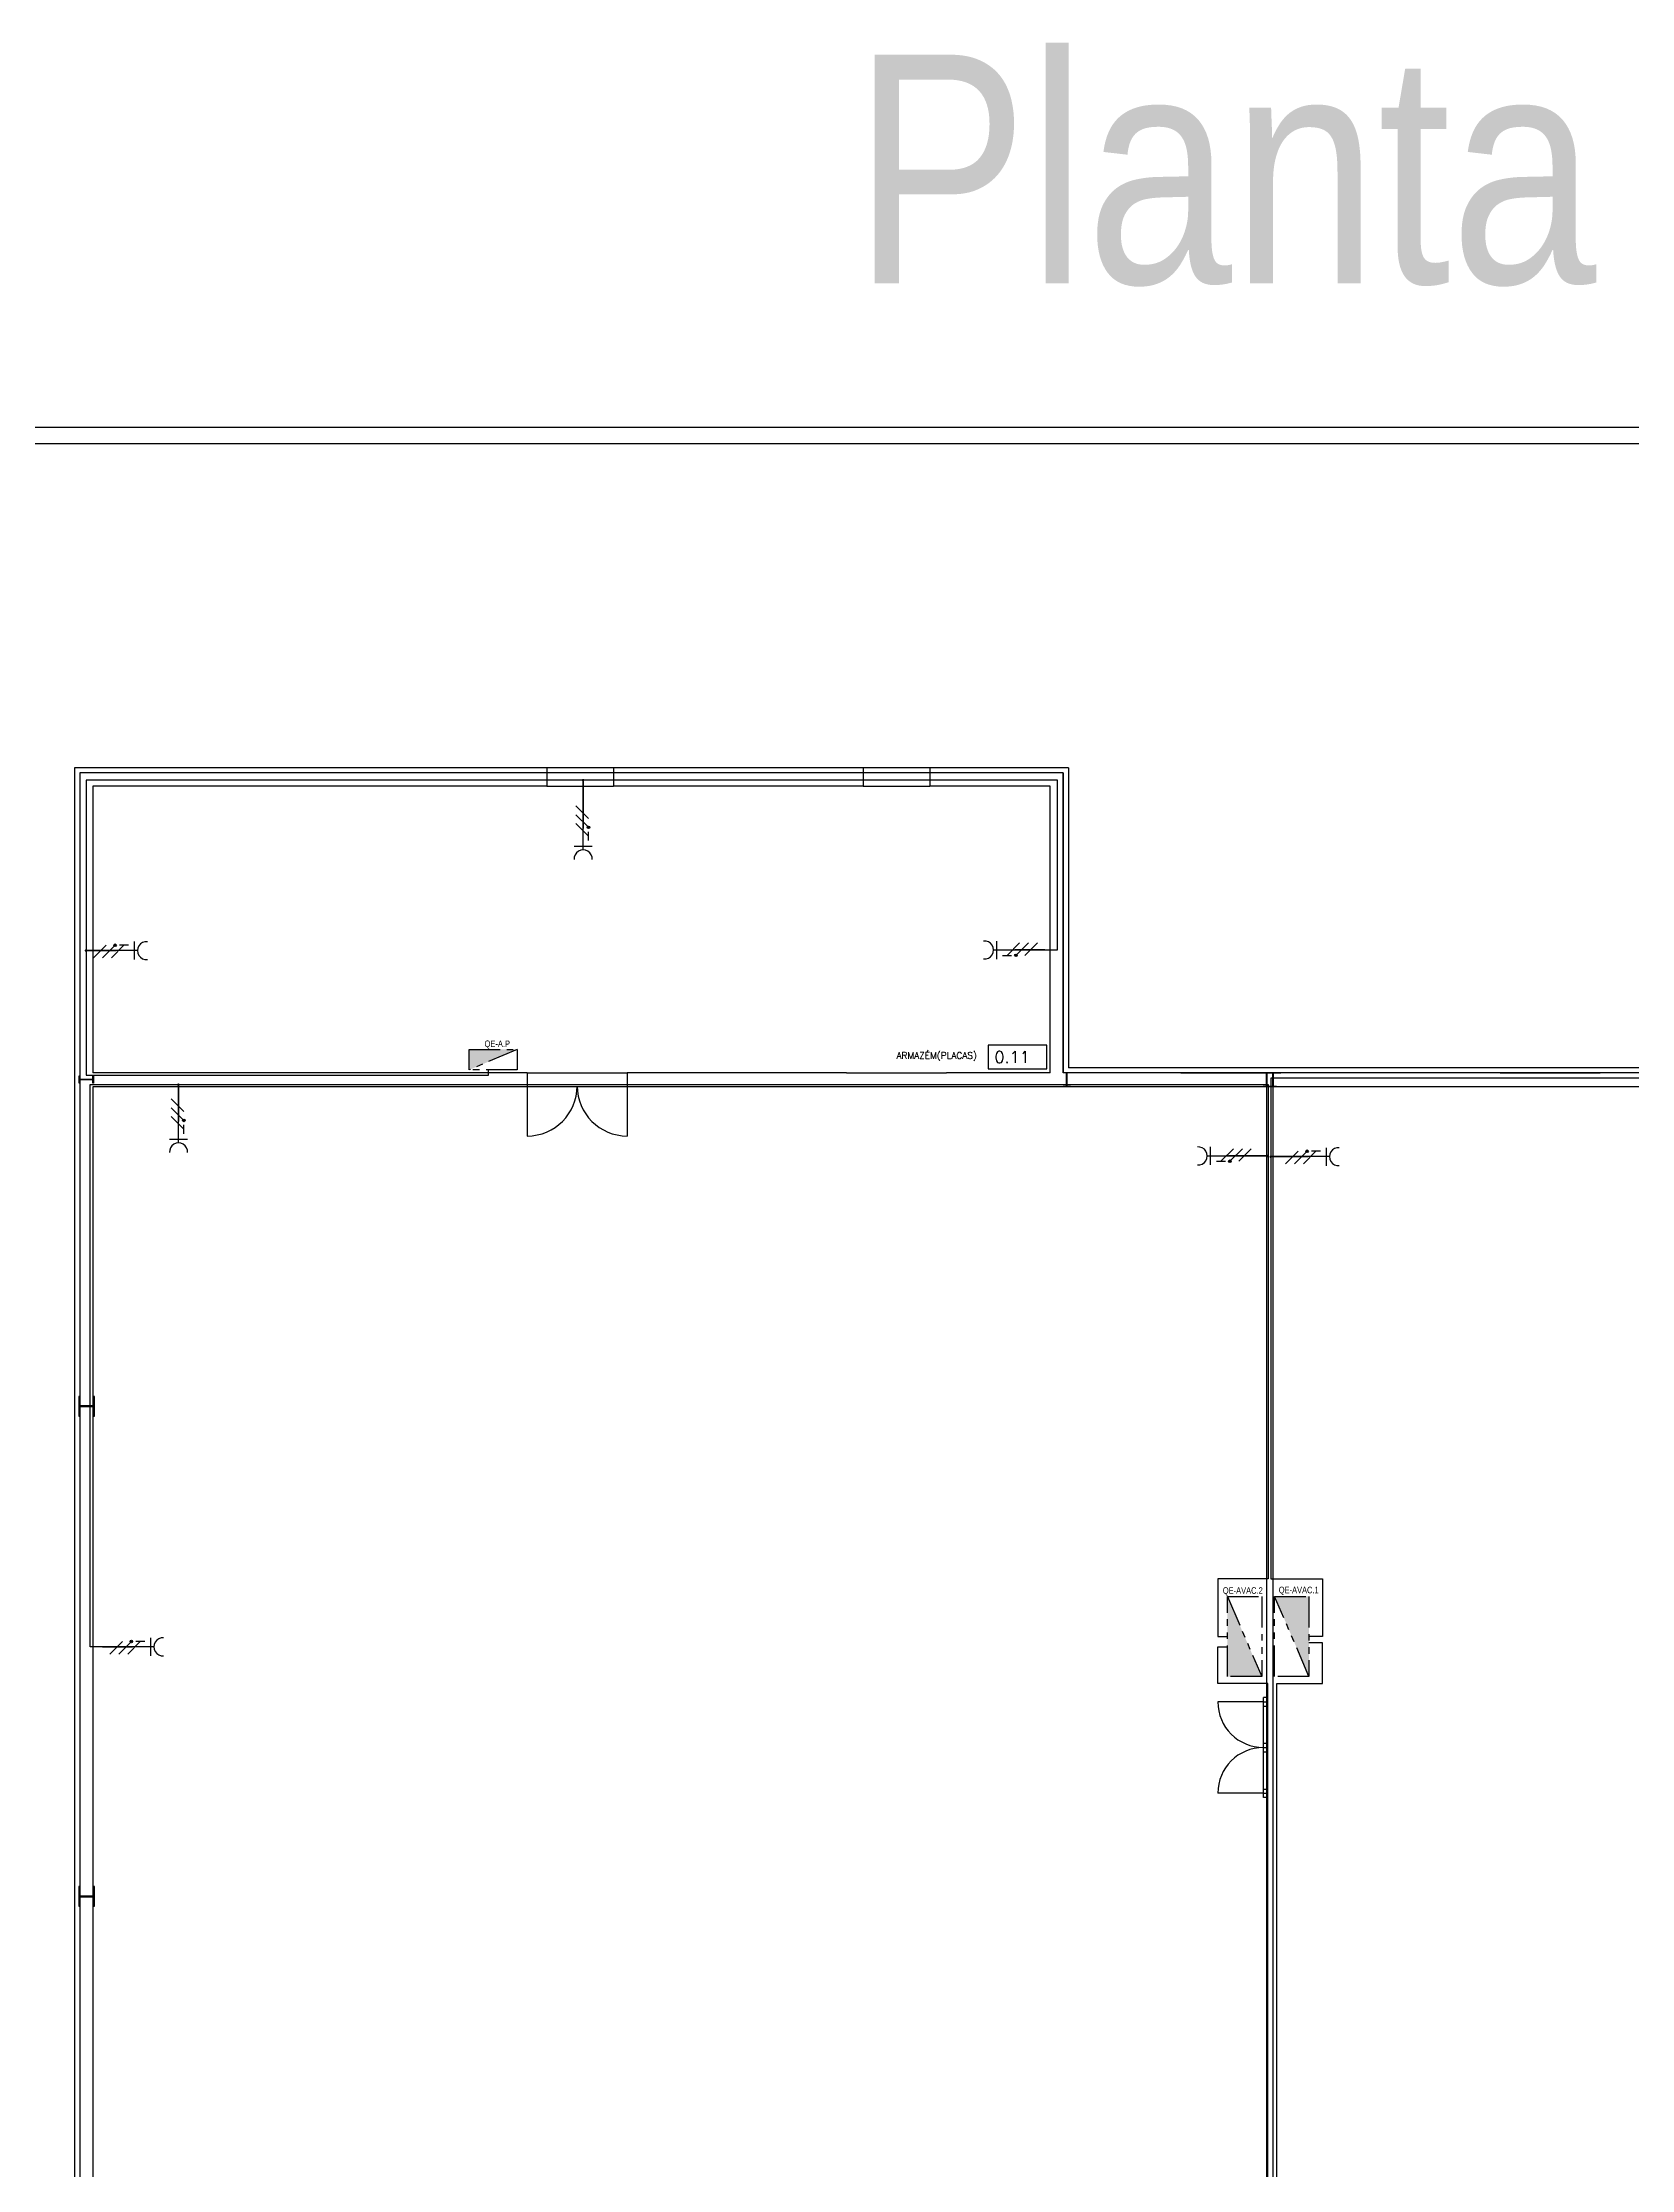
# Model space of a CAD drawing. Header units: millimetres. Extents: x -35961 to -35580, y 154458 to 154764.
# Drawn here: x -35750.07 to -35725.76, y 154649.52 to 154682.06 of the extents above; entities that cross this region are included whole.
import ezdxf

# ---------------------------------------------------------------- set-up
doc = ezdxf.new("R2010")
doc.units = ezdxf.units.MM
doc.header["$MEASUREMENT"] = 0
doc.linetypes.add('PHANTOM2', pattern=[31.75, 15.875, -3.175, 3.175, -3.175, 3.175, -3.175])
doc.layers.get('0').update_dxf_attribs({"color": 253})
for name, color, linetype in [('0_ARQ', 253, 'Continuous'), ('ELÉCTRICO', 255, 'Continuous'), ('NomesQuadros', 255, 'Continuous'), ('Projecto', 252, 'Continuous'), ('QuadrosEletricos', 80, 'Continuous'), ('Tomadas', 50, 'Continuous')]:
    doc.layers.add(name, color=color, linetype=linetype)
doc.styles.add('ROMANS', font='romans')
doc.styles.get("Standard").update_dxf_attribs({"font": 'ARIALN.TTF'})

msp = doc.modelspace()

# ---------------------------------------------------------------- hatches: boundary and pattern name
at = {"layer": 'QuadrosEletricos', "linetype": 'PHANTOM2', "ltscale": 0.03}
h = msp.add_hatch(color=256, dxfattribs=at)
h.dxf.hatch_style = 1
h.paths.add_polyline_path([(-35743.541, 154666.657), (-35743.541, 154666.342), (-35742.805, 154666.657)])
h = msp.add_hatch(color=256, dxfattribs=at)
h.dxf.hatch_style = 1
h.paths.add_polyline_path([(-35731.939, 154657.061), (-35731.414, 154657.061), (-35731.939, 154658.288)])
h = msp.add_hatch(color=256, dxfattribs=at)
h.dxf.hatch_style = 1
h.paths.add_polyline_path([(-35730.692, 154658.288), (-35731.217, 154658.288), (-35730.692, 154657.061)])
at = {"layer": 'Tomadas', "linetype": 'Continuous', "ltscale": 0.03, "transparency": 33554687}
h = msp.add_hatch(color=256, dxfattribs=at)
h.dxf.hatch_style = 1
h.paths.add_polyline_path([(-35741.778, 154670.777, 1), (-35741.818, 154670.777, 1)])
h = msp.add_hatch(color=256, dxfattribs=at)
h.dxf.hatch_style = 1
h.paths.add_polyline_path([(-35741.694, 154670.055, 1), (-35741.734, 154670.055, 1)])
h = msp.add_hatch(color=256, dxfattribs=at)
h.dxf.hatch_style = 1
h.paths.add_polyline_path([(-35749.383, 154668.169, 1), (-35749.423, 154668.169, 1)])
h = msp.add_hatch(color=256, dxfattribs=at)
h.dxf.hatch_style = 1
h.paths.add_polyline_path([(-35748.977, 154668.25, 1), (-35748.937, 154668.25, 1)])
h = msp.add_hatch(color=256, dxfattribs=at)
h.dxf.hatch_style = 1
h.paths.add_polyline_path([(-35735.155, 154668.096, 1), (-35735.195, 154668.096, 1)])
h = msp.add_hatch(color=256, dxfattribs=at)
h.dxf.hatch_style = 1
h.paths.add_polyline_path([(-35747.968, 154666.118, 1), (-35748.008, 154666.118, 1)])
h = msp.add_hatch(color=256, dxfattribs=at)
h.dxf.hatch_style = 1
h.paths.add_polyline_path([(-35747.884, 154665.571, 1), (-35747.924, 154665.571, 1)])
h = msp.add_hatch(color=256, dxfattribs=at)
h.dxf.hatch_style = 1
h.paths.add_polyline_path([(-35731.883, 154664.945, 1), (-35731.923, 154664.945, 1)])
h = msp.add_hatch(color=256, dxfattribs=at)
h.dxf.hatch_style = 1
h.paths.add_polyline_path([(-35731.302, 154665.026, 1), (-35731.342, 154665.026, 1)])
h = msp.add_hatch(color=256, dxfattribs=at)
h.dxf.hatch_style = 1
h.paths.add_polyline_path([(-35731.256, 154665.013, 1), (-35731.296, 154665.013, 1)])
h = msp.add_hatch(color=256, dxfattribs=at)
h.dxf.hatch_style = 1
h.paths.add_polyline_path([(-35730.741, 154665.098, 1), (-35730.701, 154665.098, 1)])
h = msp.add_hatch(color=256, dxfattribs=at)
h.dxf.hatch_style = 1
h.paths.add_polyline_path([(-35748.728, 154657.598, 1), (-35748.688, 154657.598, 1)])

# ---------------------------------------------------------------- linework, layer by layer
at = {"layer": '0_ARQ'}
for points in [[(-35766.439, 154676.178), (-35676.439, 154676.178), (-35676.439, 154616.978), (-35766.439, 154616.978)], [(-35676.439, 154616.978), (-35764.189, 154616.978), (-35764.189, 154676.178), (-35676.439, 154676.178)], [(-35676.689, 154617.228), (-35763.939, 154617.228), (-35763.939, 154675.928), (-35676.689, 154675.928)]]:
    msp.add_lwpolyline(points, close=True, dxfattribs=at)
at = {"layer": 'ELÉCTRICO', "color": 8, "linetype": 'Continuous', "ltscale": 0.03}
for p, q in [((-35731.342, 154666.095, 0), (-35731.342, 154638.697, 0)), ((-35731.342, 154666.095, 0), (-35731.342, 154638.697, 0)), ((-35731.342, 154666.095, 0), (-35731.342, 154638.697, 0)), ((-35731.342, 154666.095, 0), (-35731.342, 154638.697, 0)), ((-35731.342, 154666.095, 0), (-35731.342, 154638.697, 0)), ((-35731.342, 154666.095, 0), (-35731.342, 154638.697, 0)), ((-35731.245, 154666.095, 0), (-35731.245, 154638.697, 0))]:
    msp.add_line(p, q, dxfattribs=at)
at = {"layer": 'Projecto'}
for p, q in [((-35749.577, 154670.967, 0), (-35749.577, 154666.377, 0)), ((-35734.372, 154670.967, 0), (-35749.577, 154670.967, 0)), ((-35744.342, 154670.887, 0), (-35749.497, 154670.887, 0)), ((-35734.452, 154670.887, 0), (-35744.342, 154670.887, 0)), ((-35742.352, 154670.967, 0), (-35742.352, 154670.687, 0)), ((-35741.332, 154670.967, 0), (-35741.332, 154670.687, 0)), ((-35737.512, 154670.967, 0), (-35737.512, 154670.687, 0)), ((-35736.492, 154670.967, 0), (-35736.492, 154670.687, 0)), ((-35734.452, 154666.297, 0), (-35734.452, 154670.887, 0)), ((-35734.452, 154670.887, 0), (-35734.452, 154670.687, 0)), ((-35734.372, 154670.967, 0), (-35734.372, 154666.377, 0)), ((-35742.352, 154670.687, 0), (-35749.297, 154670.687, 0)), ((-35749.297, 154670.687, 0), (-35749.297, 154666.297, 0)), ((-35742.352, 154670.687, 0), (-35741.332, 154670.687, 0)), ((-35739.342, 154670.687, 0), (-35741.332, 154670.687, 0)), ((-35737.512, 154670.687, 0), (-35739.342, 154670.687, 0)), ((-35737.512, 154670.687, 0), (-35736.492, 154670.687, 0)), ((-35734.652, 154670.687, 0), (-35736.492, 154670.687, 0)), ((-35734.652, 154666.297, 0), (-35734.652, 154670.687, 0)), ((-35734.452, 154670.687, 0), (-35734.452, 154666.297, 0)), ((-35749.577, 154666.377, 0), (-35749.577, 154629.037, 0)), ((-35742.652, 154666.297, 0), (-35742.652, 154666.097, 0)), ((-35742.652, 154666.297, 0), (-35741.122, 154666.297, 0)), ((-35741.122, 154666.297, 0), (-35741.122, 154666.097, 0)), ((-35737.767, 154666.297, 0), (-35736.237, 154666.297, 0)), ((-35724.422, 154666.377, 0), (-35734.372, 154666.377, 0)), ((-35732.652, 154666.297, 0), (-35731.122, 154666.297, 0)), ((-35727.767, 154666.297, 0), (-35726.237, 154666.297, 0)), ((-35742.652, 154666.097, 0), (-35742.652, 154665.332, 0)), ((-35741.122, 154666.097, 0), (-35741.122, 154665.332, 0)), ((-35731.387, 154655.211, 0), (-35731.387, 154656.741, 0)), ((-35731.342, 154656.741, 0), (-35731.387, 154656.741, 0)), ((-35731.387, 154656.676, 0), (-35732.087, 154656.676, 0)), ((-35731.387, 154656.676, 0), (-35731.342, 154656.676, 0)), ((-35731.387, 154656.611, 0), (-35731.342, 154656.611, 0)), ((-35731.387, 154656.041, 0), (-35731.342, 154656.041, 0)), ((-35731.387, 154655.976, 0), (-35731.342, 154655.976, 0)), ((-35731.387, 154655.911, 0), (-35731.342, 154655.911, 0)), ((-35731.387, 154655.276, 0), (-35732.087, 154655.276, 0)), ((-35731.387, 154655.341, 0), (-35731.342, 154655.341, 0)), ((-35731.387, 154655.276, 0), (-35731.342, 154655.276, 0)), ((-35731.342, 154655.211, 0), (-35731.387, 154655.211, 0))]:
    msp.add_line(p, q, dxfattribs=at)
at = {"layer": 'Projecto', "elevation": 0}
for points in [[(-35749.497, 154670.887), (-35749.497, 154666.297), (-35749.497, 154629.108), (-35747.977, 154629.108)], [(-35742.652, 154666.297), (-35749.297, 154666.297)], [(-35739.342, 154666.297), (-35741.122, 154666.297)], [(-35737.767, 154666.297), (-35739.342, 154666.297)], [(-35734.652, 154666.297), (-35736.237, 154666.297)], [(-35724.342, 154666.297), (-35734.452, 154666.297)], [(-35712.239, 154629.317), (-35712.239, 154666.086), (-35749.297, 154666.086), (-35749.297, 154638.697), (-35742.367, 154638.697)]]:
    msp.add_lwpolyline(points, dxfattribs=at)
for points in [[(-35734.7, 154666.72), (-35735.6, 154666.72), (-35735.6, 154666.36), (-35734.7, 154666.36)], [(-35749.506, 154666.252), (-35749.497, 154666.252), (-35749.497, 154666.2), (-35749.295, 154666.2), (-35749.295, 154666.252), (-35749.286, 154666.252), (-35749.286, 154666.142), (-35749.295, 154666.142), (-35749.295, 154666.194), (-35749.497, 154666.194), (-35749.497, 154666.142), (-35749.506, 154666.142), (-35749.506, 154666.142)], [(-35734.342, 154666.306), (-35734.342, 154666.297), (-35734.394, 154666.297), (-35734.394, 154666.095), (-35734.342, 154666.095), (-35734.342, 154666.086), (-35734.452, 154666.086), (-35734.452, 154666.095), (-35734.4, 154666.095), (-35734.4, 154666.297), (-35734.452, 154666.297), (-35734.452, 154666.306), (-35734.452, 154666.306)], [(-35731.284, 154666.306), (-35731.284, 154666.297), (-35731.336, 154666.297), (-35731.336, 154666.095), (-35731.284, 154666.095), (-35731.284, 154666.086), (-35731.394, 154666.086), (-35731.394, 154666.095), (-35731.342, 154666.095), (-35731.342, 154666.297), (-35731.394, 154666.297), (-35731.394, 154666.306), (-35731.394, 154666.306)], [(-35731.284, 154666.306), (-35731.284, 154666.297), (-35731.336, 154666.297), (-35731.336, 154666.095), (-35731.284, 154666.095), (-35731.284, 154666.086), (-35731.394, 154666.086), (-35731.394, 154666.095), (-35731.342, 154666.095), (-35731.342, 154666.297), (-35731.394, 154666.297), (-35731.394, 154666.306), (-35731.394, 154666.306)], [(-35731.284, 154666.306), (-35731.284, 154666.297), (-35731.336, 154666.297), (-35731.336, 154666.095), (-35731.284, 154666.095), (-35731.284, 154666.086), (-35731.394, 154666.086), (-35731.394, 154666.095), (-35731.342, 154666.095), (-35731.342, 154666.297), (-35731.394, 154666.297), (-35731.394, 154666.306), (-35731.394, 154666.306)], [(-35731.284, 154666.306), (-35731.284, 154666.297), (-35731.336, 154666.297), (-35731.336, 154666.095), (-35731.284, 154666.095), (-35731.284, 154666.086), (-35731.394, 154666.086), (-35731.394, 154666.095), (-35731.342, 154666.095), (-35731.342, 154666.297), (-35731.394, 154666.297), (-35731.394, 154666.306), (-35731.394, 154666.306)], [(-35731.187, 154666.306), (-35731.187, 154666.297), (-35731.239, 154666.297), (-35731.239, 154666.095), (-35731.187, 154666.095), (-35731.187, 154666.086), (-35731.297, 154666.086), (-35731.297, 154666.095), (-35731.245, 154666.095), (-35731.245, 154666.297), (-35731.297, 154666.297), (-35731.297, 154666.306), (-35731.297, 154666.306)], [(-35749.272, 154661.347), (-35749.287, 154661.347), (-35749.287, 154661.202), (-35749.497, 154661.202), (-35749.497, 154661.347), (-35749.512, 154661.347), (-35749.512, 154661.047), (-35749.497, 154661.047), (-35749.497, 154661.192), (-35749.287, 154661.192), (-35749.287, 154661.047), (-35749.272, 154661.047), (-35749.272, 154661.047)], [(-35749.272, 154653.847), (-35749.287, 154653.847), (-35749.287, 154653.702), (-35749.497, 154653.702), (-35749.497, 154653.847), (-35749.512, 154653.847), (-35749.512, 154653.547), (-35749.497, 154653.547), (-35749.497, 154653.692), (-35749.287, 154653.692), (-35749.287, 154653.547), (-35749.272, 154653.547), (-35749.272, 154653.547)]]:
    msp.add_lwpolyline(points, close=True, dxfattribs=at)
at = {"layer": 'Projecto'}
for centre, radius, start, end in [((-35742.652, 154666.097, 0), 0.765, 270, 0), ((-35741.122, 154666.097, 0), 0.765, 180, 270), ((-35731.387, 154656.676, 0), 0.7, 180, 270), ((-35731.387, 154655.276, 0), 0.7, 90, 180)]:
    msp.add_arc(centre, radius, start, end, dxfattribs=at)
at = {"layer": 'QuadrosEletricos', "linetype": 'PHANTOM2', "ltscale": 0.03}
for p, q in [((-35742.805, 154666.657, 0), (-35743.541, 154666.342, 0)), ((-35731.939, 154658.288, 0), (-35731.414, 154657.061, 0)), ((-35730.692, 154657.061, 0), (-35731.217, 154658.288, 0))]:
    msp.add_line(p, q, dxfattribs=at)
at = {"layer": 'QuadrosEletricos', "linetype": 'PHANTOM2', "ltscale": 0.03, "elevation": 0}
for points in [[(-35742.805, 154666.342), (-35743.541, 154666.342), (-35743.541, 154666.657), (-35742.805, 154666.657)], [(-35731.414, 154658.288), (-35731.414, 154657.061), (-35731.939, 154657.061), (-35731.939, 154658.288)], [(-35731.217, 154657.061), (-35731.217, 154658.288), (-35730.692, 154658.288), (-35730.692, 154657.061)]]:
    msp.add_lwpolyline(points, close=True, dxfattribs=at)
at = {"layer": 'Tomadas', "linetype": 'Continuous', "ltscale": 0.03}
for p, q in [((-35741.796, 154670.776), (-35749.4, 154670.776)), ((-35749.4, 154670.776), (-35749.4, 154668.168)), ((-35734.54, 154670.776), (-35741.796, 154670.776)), ((-35741.796, 154670.776), (-35741.796, 154670.499)), ((-35741.796, 154670.499), (-35741.796, 154670.776)), ((-35734.54, 154668.178), (-35734.54, 154670.776)), ((-35741.796, 154670.499), (-35741.796, 154670.036)), ((-35741.796, 154669.961), (-35741.796, 154670.499)), ((-35749.4, 154668.168), (-35748.938, 154668.168)), ((-35748.863, 154668.168), (-35749.4, 154668.168)), ((-35749.4, 154668.168), (-35749.4, 154666.263)), ((-35735.269, 154668.178), (-35734.732, 154668.178)), ((-35734.732, 154668.178), (-35735.194, 154668.178)), ((-35734.732, 154668.178), (-35734.54, 154668.178)), ((-35749.4, 154666.263), (-35743.245, 154666.263)), ((-35743.245, 154666.263), (-35743.245, 154666.342)), ((-35712.14, 154666.218), (-35731.277, 154666.218)), ((-35731.277, 154666.218), (-35731.277, 154665.016)), ((-35749.34, 154657.516), (-35749.34, 154666.119)), ((-35749.34, 154666.119), (-35747.986, 154666.119)), ((-35747.986, 154666.119), (-35747.986, 154666.015)), ((-35747.986, 154666.015), (-35747.986, 154666.119)), ((-35747.986, 154666.119), (-35731.314, 154666.119)), ((-35747.986, 154666.015), (-35747.986, 154665.552)), ((-35747.986, 154665.477), (-35747.986, 154666.015)), ((-35731.314, 154666.119), (-35731.314, 154665.027)), ((-35731.997, 154665.027), (-35731.46, 154665.027)), ((-35731.46, 154665.027), (-35731.922, 154665.027)), ((-35731.314, 154665.027), (-35731.46, 154665.027)), ((-35731.46, 154665.027), (-35731.314, 154665.027)), ((-35731.314, 154665.027), (-35731.314, 154658.559)), ((-35731.277, 154665.016), (-35731.165, 154665.016)), ((-35731.165, 154665.016), (-35731.277, 154665.016)), ((-35731.277, 154665.016), (-35731.277, 154658.559)), ((-35731.165, 154665.016), (-35730.702, 154665.016)), ((-35730.627, 154665.016), (-35731.165, 154665.016)), ((-35731.314, 154658.559), (-35732.084, 154658.559)), ((-35732.084, 154658.559), (-35732.084, 154657.907)), ((-35731.277, 154658.559), (-35730.486, 154658.559)), ((-35730.486, 154658.559), (-35730.486, 154657.675)), ((-35732.084, 154657.907), (-35732.084, 154657.675)), ((-35749.151, 154657.516), (-35749.34, 154657.516)), ((-35749.151, 154657.516), (-35748.689, 154657.516)), ((-35748.614, 154657.516), (-35749.151, 154657.516)), ((-35732.084, 154657.675), (-35731.939, 154657.675, 0)), ((-35732.084, 154656.955), (-35732.084, 154657.516)), ((-35732.084, 154657.516), (-35731.939, 154657.516)), ((-35730.486, 154657.675), (-35730.692, 154657.675, 0)), ((-35730.486, 154657.578), (-35730.692, 154657.578)), ((-35730.486, 154656.955), (-35730.486, 154657.578)), ((-35731.322, 154656.955), (-35732.084, 154656.955)), ((-35731.322, 154638.67), (-35731.322, 154656.955)), ((-35731.184, 154640.878), (-35731.184, 154656.955)), ((-35731.184, 154656.955), (-35730.486, 154656.955))]:
    msp.add_line(p, q, dxfattribs=at)
at = {"layer": 'Tomadas'}
for p, q in [((-35741.714, 154670.191), (-35741.907, 154670.384)), ((-35741.714, 154670.055), (-35741.907, 154670.248)), ((-35741.714, 154669.919), (-35741.907, 154670.111)), ((-35741.714, 154669.851), (-35741.714, 154669.987)), ((-35749.093, 154668.25), (-35749.285, 154668.058)), ((-35748.957, 154668.25), (-35749.149, 154668.058)), ((-35748.821, 154668.25), (-35749.013, 154668.058)), ((-35748.753, 154668.25), (-35748.889, 154668.25)), ((-35735.311, 154668.096), (-35735.119, 154668.288)), ((-35735.175, 154668.096), (-35734.983, 154668.288)), ((-35735.039, 154668.096), (-35734.847, 154668.288)), ((-35735.379, 154668.096), (-35735.243, 154668.096)), ((-35747.904, 154665.707), (-35748.097, 154665.9)), ((-35747.904, 154665.571), (-35748.097, 154665.764)), ((-35747.904, 154665.435), (-35748.097, 154665.628)), ((-35747.904, 154665.367), (-35747.904, 154665.503)), ((-35732.108, 154664.945), (-35731.971, 154664.945)), ((-35732.04, 154664.945), (-35731.847, 154665.137)), ((-35731.903, 154664.945), (-35731.711, 154665.137)), ((-35731.767, 154664.945), (-35731.575, 154665.137)), ((-35730.858, 154665.098), (-35731.05, 154664.905)), ((-35730.721, 154665.098), (-35730.914, 154664.905)), ((-35730.585, 154665.098), (-35730.778, 154664.905)), ((-35730.517, 154665.098), (-35730.653, 154665.098)), ((-35748.844, 154657.598), (-35749.036, 154657.405)), ((-35748.708, 154657.598), (-35748.9, 154657.405)), ((-35748.571, 154657.598), (-35748.764, 154657.405)), ((-35748.503, 154657.598), (-35748.639, 154657.598))]:
    msp.add_line(p, q, dxfattribs=at)
at = {"layer": 'Tomadas', "color": 2, "true_color": 0xf1eb1f}
for p, q in [((-35741.659, 154669.761), (-35741.934, 154669.761)), ((-35741.796, 154669.711), (-35741.796, 154669.961)), ((-35748.613, 154668.168), (-35748.863, 154668.168)), ((-35748.663, 154668.306), (-35748.663, 154668.031)), ((-35735.519, 154668.178), (-35735.269, 154668.178)), ((-35735.469, 154668.04), (-35735.469, 154668.315)), ((-35747.849, 154665.277), (-35748.124, 154665.277)), ((-35747.986, 154665.227), (-35747.986, 154665.477)), ((-35732.247, 154665.027), (-35731.997, 154665.027)), ((-35732.197, 154664.889), (-35732.197, 154665.164)), ((-35730.377, 154665.016), (-35730.627, 154665.016)), ((-35730.427, 154665.153), (-35730.427, 154664.878)), ((-35748.364, 154657.516), (-35748.614, 154657.516)), ((-35748.414, 154657.653), (-35748.414, 154657.378))]:
    msp.add_line(p, q, dxfattribs=at)
at = {"layer": 'Tomadas', "linetype": 'Continuous', "ltscale": 0.03}
for centre in [(-35741.714, 154670.055), (-35748.957, 154668.25), (-35735.175, 154668.096), (-35747.904, 154665.571), (-35731.903, 154664.945), (-35730.721, 154665.098), (-35748.708, 154657.598)]:
    msp.add_circle(centre, 0.02, dxfattribs=at)
at = {"layer": 'Tomadas', "color": 2, "true_color": 0xf1eb1f}
for centre, start, end in [((-35741.796, 154669.574), 354.7841, 185.2159), ((-35748.475, 154668.168), 84.7841, 275.2159), ((-35735.657, 154668.178), 264.7841, 95.2159), ((-35747.986, 154665.09), 354.7841, 185.2159), ((-35732.385, 154665.027), 264.7841, 95.2159), ((-35730.24, 154665.016), 84.7841, 275.2159), ((-35748.226, 154657.516), 84.7841, 275.2159)]:
    msp.add_arc(centre, 0.138, start, end, dxfattribs=at)

# ---------------------------------------------------------------- texts
at = {"color": 0, "style": 'ROMANS'}
msp.add_text('ARMAZÉM(PLACAS)', height=0.1, dxfattribs=at).set_placement((-35737.002, 154666.514, 0))
at = {"layer": 'ELÉCTRICO', "linetype": 'Continuous', "ltscale": 0.03}
msp.add_text('Planta de Tomadas', height=3.5, dxfattribs=at).set_placement((-35737.665, 154678.376))
at = {"layer": 'NomesQuadros', "color": 3, "linetype": 'PHANTOM2', "ltscale": 0.03}
for s, p in [('QE-A.P', (-35743.304, 154666.693, 0)), ('QE-AVAC.2', (-35732.01, 154658.328, 0)), ('QE-AVAC.1', (-35731.154, 154658.336, 0))]:
    msp.add_text(s, height=0.1, dxfattribs=at).set_placement(p)
at = {"layer": 'Projecto', "style": 'ROMANS'}
msp.add_text(' 0.11', height=0.18, dxfattribs=at).set_placement((-35735.627, 154666.45, 0))

doc.saveas('drawing.dxf')
